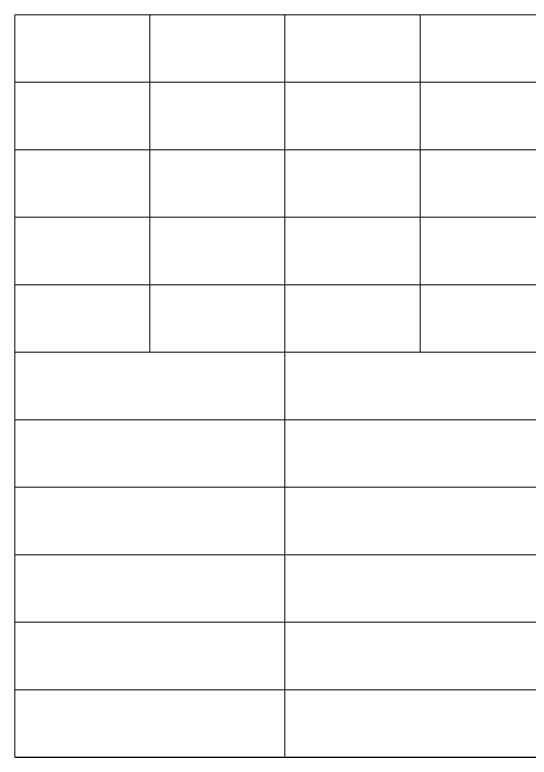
# Model space of a CAD drawing. Header units: metres. Extents: x 0.2 to 41.7, y 0.2 to 55.8.
# Drawn here: x 23.25 to 27.06, y 0.2 to 5.7 of the extents above; entities that cross this region are included whole.
import ezdxf

# ---------------------------------------------------------------- set-up
doc = ezdxf.new("R2010")
doc.units = ezdxf.units.M
doc.layers.add('Level 63', color=7, linetype='Continuous', lineweight=0)

msp = doc.modelspace()

# ---------------------------------------------------------------- linework, layer by layer
msp.add_line((23.2488, 0.2016), (41.7488, 0.2016))
at = {"layer": 'Level 63', "color": 7, "linetype": 'Continuous', "lineweight": 13}
for p, q in [((23.2488, 5.7016), (41.7488, 5.7016)), ((23.2488, 5.7016), (23.2488, 0.2016)), ((24.2488, 5.7016), (24.2488, 3.2016)), ((25.2488, 5.7016), (25.2488, 0.2016)), ((26.2488, 5.7016), (26.2488, 3.2016)), ((23.2488, 3.7016), (29.7488, 3.7016)), ((23.2488, 3.2016), (29.7488, 3.2016))]:
    msp.add_line(p, q, dxfattribs=at)
at = {"layer": 'Level 63', "color": 7, "linetype": 'Continuous', "lineweight": 0}
for p, q in [((23.2488, 5.2016), (29.7488, 5.2016)), ((23.2488, 4.7016), (29.7488, 4.7016)), ((23.2488, 4.2016), (29.7488, 4.2016)), ((23.2488, 2.7016), (29.7488, 2.7016)), ((23.2488, 2.2016), (29.7488, 2.2016)), ((23.2488, 1.7016), (29.7488, 1.7016)), ((23.2488, 1.2016), (29.7488, 1.2016)), ((23.2488, 0.7016), (29.7488, 0.7016))]:
    msp.add_line(p, q, dxfattribs=at)

doc.saveas('drawing.dxf')
